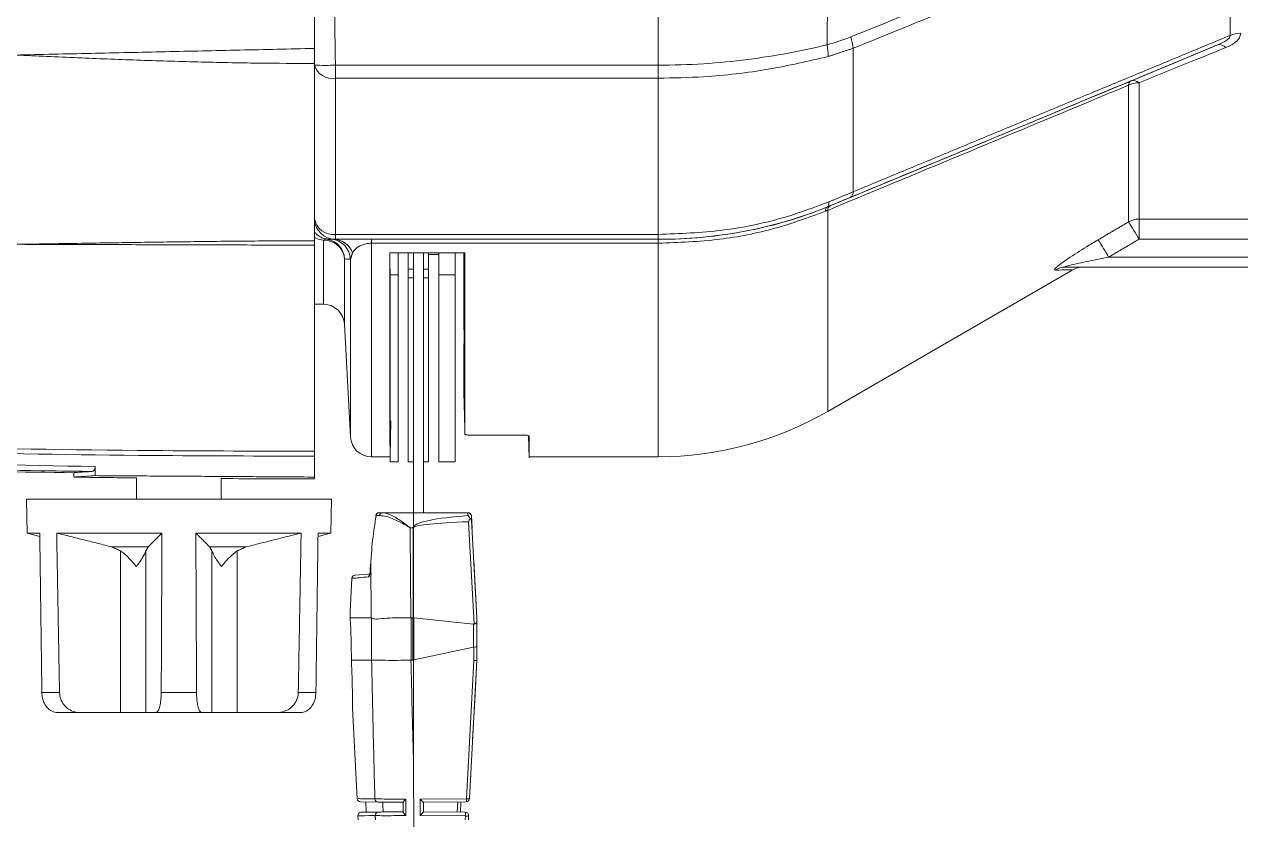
# Model space of a CAD drawing. Extents: x 11 to 120, y 2 to 94.
# Drawn here: x 19.908 to 23.498, y 36.079 to 38.426 of the extents above; entities that cross this region are included whole.
import ezdxf

# ---------------------------------------------------------------- set-up
doc = ezdxf.new("R2010")
doc.units = 0
doc.header["$MEASUREMENT"] = 0
doc.linetypes.add('SLD-Solid', pattern=[0])
doc.layers.add('OBJECT', color=7, linetype='CONTINUOUS')

msp = doc.modelspace()

# ---------------------------------------------------------------- linework, layer by layer
at = {"layer": 'OBJECT', "color": 7, "linetype": 'SLD-Solid', "lineweight": 15}
for p, q in [((22.277, 38.3652), (22.2786, 38.6116)), ((21.7788, 38.305), (21.7788, 38.5148)), ((23.4668, 38.3928), (23.4668, 38.453)), ((22.3538, 37.9312), (22.3538, 38.3548)), ((20.7638, 37.7868), (20.7638, 38.3099)), ((20.8258, 38.305), (21.7788, 38.305)), ((20.8258, 38.2665), (20.8258, 38.305)), ((21.7788, 38.2665), (21.7788, 38.305)), ((21.7788, 38.2665), (20.8258, 38.2665)), ((20.8258, 38.2665), (20.8258, 37.8054)), ((21.7788, 37.8054), (21.7788, 38.2665)), ((23.1668, 37.8426), (23.1668, 38.246)), ((23.1978, 38.253), (23.1978, 37.8508)), ((22.2787, 37.8872), (22.2788, 37.8871)), ((22.2788, 37.8766), (22.2788, 37.2833)), ((23.1978, 37.8508), (27.4168, 37.8508)), ((23.1978, 37.7915), (23.1978, 37.8508)), ((20.8258, 37.8054), (21.7788, 37.8054)), ((20.8258, 37.8054), (20.8258, 37.7912)), ((21.7788, 37.8054), (21.7788, 37.7912)), ((20.6917, 37.7741), (20.7638, 37.774)), ((20.7638, 37.1656), (20.7638, 37.7822)), ((20.7909, 37.5993), (20.7909, 37.7883)), ((21.7788, 37.7912), (20.8258, 37.7912)), ((20.9321, 37.7911), (21.7788, 37.7911)), ((20.9321, 37.7795), (20.9321, 37.7911)), ((21.7788, 37.7795), (20.9321, 37.7795)), ((20.9321, 37.7795), (20.9321, 37.1493)), ((21.7788, 37.7912), (21.7788, 37.7911)), ((21.7788, 37.7795), (21.7788, 37.7911)), ((21.7788, 37.7795), (21.7788, 37.1493)), ((27.4114, 37.7915), (23.1978, 37.7915)), ((20.8528, 37.7334), (20.8528, 37.5406)), ((21.2081, 37.7517), (20.9863, 37.7517)), ((21.011, 37.7517), (21.011, 37.6866)), ((21.041, 37.7028), (21.041, 37.7517)), ((21.0559, 37.7028), (21.0559, 37.7517)), ((21.0859, 37.7028), (21.0859, 37.7517)), ((21.1008, 37.7028), (21.1008, 37.7517)), ((21.1008, 37.7466), (21.1308, 37.7466)), ((21.1308, 37.6866), (21.1308, 37.7517)), ((21.1788, 37.6866), (21.1788, 37.7517)), ((21.2047, 37.5466), (21.2047, 37.7517)), ((21.208, 37.7211), (21.2072, 37.7517)), ((27.4068, 37.7386), (23.1081, 37.7386)), ((20.8702, 37.2081), (20.8702, 37.7323)), ((20.987, 37.7045), (20.987, 37.6866)), ((21.041, 37.7028), (21.0559, 37.7028)), ((21.041, 37.6776), (21.041, 37.7028)), ((21.0559, 37.7028), (21.0559, 37.6776)), ((21.0859, 37.7028), (21.1008, 37.7028)), ((21.0859, 37.6776), (21.0859, 37.7028)), ((21.1008, 37.7028), (21.1008, 37.6776)), ((22.2788, 37.2833), (23.0002, 37.6998)), ((27.4057, 37.7093), (22.9809, 37.7093)), ((20.987, 37.6866), (21.011, 37.6866)), ((20.987, 37.1343), (20.987, 37.6866)), ((21.011, 37.1343), (21.011, 37.6866)), ((21.0559, 37.6776), (21.041, 37.6776)), ((21.041, 37.6776), (21.041, 37.1343)), ((21.0559, 37.6776), (21.0559, 37.1658)), ((21.1008, 37.6776), (21.0859, 37.6776)), ((21.0859, 37.6776), (21.0859, 37.1658)), ((21.1008, 37.6776), (21.1008, 37.1343)), ((21.1788, 37.6866), (21.1308, 37.6866)), ((21.1308, 37.6866), (21.1308, 37.1343)), ((21.1788, 37.6866), (21.1788, 37.1343)), ((20.7638, 37.5993), (20.7909, 37.5993)), ((20.8528, 37.5406), (20.8702, 37.2081)), ((21.2077, 37.4281), (21.2047, 37.543)), ((21.2077, 37.3709), (21.2047, 37.4836)), ((21.2047, 37.3396), (21.2047, 37.466)), ((21.2075, 37.2318), (21.2047, 37.3396)), ((20.987, 37.1513), (20.9897, 37.2551)), ((21.2226, 37.2134), (21.3824, 37.2134)), ((21.3958, 37.2117), (21.3975, 37.1467)), ((21.0559, 37.1658), (21.0559, 36.9843)), ((21.0859, 37.1658), (21.0859, 36.9843)), ((20.7638, 37.0896), (20.7638, 37.1511)), ((20.9321, 37.1493), (20.987, 37.1493)), ((20.987, 37.1343), (21.011, 37.1343)), ((21.041, 37.1343), (21.0559, 37.1343)), ((21.0859, 37.1343), (21.1008, 37.1343)), ((21.1308, 37.1343), (21.1788, 37.1343)), ((21.3975, 37.1493), (21.7788, 37.1493)), ((20.0535, 37.1023), (20.0538, 37.0893)), ((20.0535, 37.1023), (20.0535, 37.1023)), ((20.0538, 37.0893), (20.0538, 37.0893)), ((20.2388, 37.0871), (20.2388, 37.0243)), ((20.7638, 37.0843), (20.7638, 37.0896)), ((20.4888, 37.0243), (20.4888, 37.0851)), ((19.9138, 37.0243), (19.9156, 36.9243)), ((20.8138, 37.0243), (19.9138, 37.0243)), ((20.8121, 36.9243), (20.8138, 37.0243)), ((21.0559, 36.9843), (20.9641, 36.9843)), ((21.0559, 36.9429), (21.0559, 36.9843)), ((21.2081, 36.9843), (21.0559, 36.9843)), ((21.2171, 36.9843), (21.2174, 36.976)), ((21.2186, 36.9579), (21.235, 36.6558)), ((21.2277, 36.9626), (21.2271, 36.9748)), ((21.2271, 36.9748), (21.2291, 36.9378)), ((21.2434, 36.6743), (21.2277, 36.9626)), ((19.9156, 36.9243), (19.9532, 36.9143)), ((19.9531, 36.9243), (19.9156, 36.9243)), ((20.3138, 36.9243), (20.0031, 36.9243)), ((20.7246, 36.9243), (20.4138, 36.9243)), ((20.7745, 36.9143), (20.8121, 36.9243)), ((20.8121, 36.9243), (20.7746, 36.9243)), ((21.0466, 36.9399), (21.0551, 36.9399)), ((21.0551, 36.6744), (21.0551, 36.9399)), ((21.0566, 36.9399), (21.0566, 36.6743)), ((20.273, 36.8835), (20.1655, 36.8835)), ((20.1916, 36.3943), (20.1916, 36.8718)), ((20.2664, 36.3943), (20.2664, 36.8718)), ((20.5622, 36.8835), (20.4547, 36.8835)), ((20.4613, 36.3943), (20.4613, 36.8718)), ((20.5361, 36.3943), (20.5361, 36.8718)), ((21.2341, 36.8446), (21.2434, 36.6743)), ((20.9325, 36.8044), (20.8838, 36.8001)), ((20.9297, 36.8336), (20.9288, 36.8154)), ((20.8693, 36.6922), (20.8747, 36.7907)), ((20.9318, 36.6743), (20.8695, 36.6743)), ((20.9325, 36.6738), (20.9325, 36.5493)), ((21.0486, 36.6744), (21.0491, 36.6743)), ((21.0491, 36.5493), (21.0491, 36.6743)), ((21.0491, 36.6743), (21.0543, 36.6743)), ((21.0543, 36.6743), (21.0551, 36.6744)), ((21.0543, 36.6743), (21.0543, 36.5493)), ((21.0566, 36.6743), (21.0574, 36.6742)), ((21.0574, 36.5497), (21.0574, 36.6742)), ((21.0574, 36.6742), (21.2336, 36.6555)), ((21.2434, 36.6661), (21.2434, 36.6743)), ((21.2434, 36.5885), (21.2434, 36.6661)), ((21.2336, 36.6555), (21.2336, 36.5879)), ((21.2336, 36.5879), (21.0574, 36.5497)), ((21.2339, 36.5879), (21.2336, 36.5879)), ((21.2339, 36.5879), (21.2339, 36.5484)), ((21.2434, 36.5493), (21.2434, 36.5885)), ((20.9325, 36.5493), (20.8729, 36.5493)), ((21.0491, 36.5493), (21.0487, 36.5493)), ((21.0543, 36.5493), (21.0491, 36.5493)), ((21.0559, 36.2607), (21.0559, 36.5493)), ((21.2218, 36.1405), (21.2434, 36.5493)), ((21.2434, 36.5493), (21.238, 36.4482)), ((21.2434, 36.5493), (21.2434, 36.5493)), ((21.2339, 36.5484), (21.2123, 36.1399)), ((19.9594, 36.4533), (20.0115, 36.4533)), ((20.3117, 36.4533), (20.416, 36.4533)), ((20.7162, 36.4533), (20.7683, 36.4533)), ((21.238, 36.4482), (21.2309, 36.3143)), ((20.8758, 36.4079), (20.8898, 36.1404)), ((20.0739, 36.3943), (20.0061, 36.3943)), ((20.0942, 36.3943), (20.0061, 36.3943)), ((20.1916, 36.3943), (20.0739, 36.3943)), ((20.1916, 36.3943), (20.2664, 36.3943)), ((20.2664, 36.3943), (20.296, 36.3943)), ((20.4317, 36.3943), (20.296, 36.3943)), ((20.4613, 36.3943), (20.4317, 36.3943)), ((20.4613, 36.3943), (20.5361, 36.3943)), ((20.5361, 36.3943), (20.6538, 36.3943)), ((20.7216, 36.3943), (20.6538, 36.3943)), ((21.2278, 36.2538), (21.2256, 36.2138)), ((21.2256, 36.2138), (21.2218, 36.1405)), ((20.9519, 36.1306), (20.8997, 36.1311)), ((21.0764, 36.1387), (21.2123, 36.1399)), ((21.0764, 36.0906), (21.0764, 36.1387)), ((21.2119, 36.1311), (21.0858, 36.13)), ((21.0859, 36.13), (21.0859, 36.1016)), ((21.1852, 36.1009), (21.1868, 36.1309)), ((21.1962, 36.1309), (21.1946, 36.1008)), ((20.8924, 36.09), (20.893, 36.0784)), ((20.9023, 36.1006), (20.9531, 36.1011)), ((21.2096, 36.0894), (21.0764, 36.0906)), ((21.0859, 36.1017), (21.2092, 36.1006)), ((21.209, 36.0778), (21.2096, 36.0894)), ((21.2191, 36.0901), (21.2185, 36.0785))]:
    msp.add_line(p, q, dxfattribs=at)
at = {"layer": 'OBJECT', "color": 7, "linetype": 'SLD-Solid', "lineweight": 15, "flags": 128}
for points in [[(22.2822, 37.9016), (22.2823, 37.8987), (22.2823, 37.8961), (22.2821, 37.8938), (22.2818, 37.8918), (22.2813, 37.8901), (22.2806, 37.8888), (22.2797, 37.8878), (22.2787, 37.8872)], [(21.2172, 36.9843), (21.2171, 36.9843), (21.2171, 36.9843)], [(20.929, 36.8154), (20.9288, 36.8154), (20.9288, 36.8154)], [(20.93, 36.8336), (20.9297, 36.8336), (20.9297, 36.8336)]]:
    msp.add_lwpolyline(points, dxfattribs=at)
at = {"layer": 'OBJECT', "color": 7, "linetype": 'SLD-Solid', "lineweight": 15}
for centre, radius, start, end in [((22.2288, 38.3464), 0.1253, 3.8696, 19.5155), ((23.4975, 38.3235), 0.0758, 89.7511, 113.8604), ((22.1523, 38.3372), 0.1278, 356.9906, 12.6696), ((23.4353, 38.3414), 0.0242, 40.4464, 102.8335), ((20.7955, 39.2355), 0.931, 268.0509, 271.8659), ((20.817, 38.3213), 0.0556, 197.0331, 279.1637), ((23.1817, 38.2458), 0.0149, 121.1476, 178.9636), ((23.1976, 38.1813), 0.0717, 89.7954, 115.4028), ((23.181, 38.2344), 0.025, 47.7293, 106.1819), ((22.3367, 37.9293), 0.0172, 304.7854, 6.3705), ((22.2869, 37.8745), 0.015, 122.8505, 182.4803), ((22.2943, 37.8769), 0.0155, 122.0409, 181.1249), ((20.8197, 37.8619), 0.0568, 190.0798, 276.1484), ((20.8258, 37.8532), 0.062, 181.1517, 269.9957), ((23.1978, 37.788), 0.0628, 89.9739, 119.5335), ((21.8289, 36.9968), 1.5829, 30.1367, 32.3018), ((20.7995, 37.7788), 0.0128, 84.8325, 132.1191), ((20.7927, 37.728), 0.0603, 5.1121, 91.7203), ((20.7909, 37.7304), 0.062, 2.7994, 80.9516), ((20.8083, 37.7296), 0.062, 2.5108, 84.8717), ((20.82, 37.7312), 0.0599, 19.9389, 89.4294), ((21.7466, 36.949), 1.5739, 30.1107, 32.2894), ((22.9809, 37.6505), 0.0588, 90.0547, 121.874), ((23.0333, 37.6473), 0.062, 90.0001, 122.0977), ((20.7909, 37.5373), 0.062, 3, 90), ((21.7788, 38.1493), 1, 270, 300), ((20.9321, 37.2113), 0.062, 183, 270), ((20.7638, 87.7573), 50.66, 268.16308, 269.19659), ((20.7638, 87.7443), 50.66, 269.19697, 269.40622), ((20.7638, 87.7443), 50.66, 269.68898, 270), ((20.9545, 36.9743), 0.01, 90, 170.7454), ((20.9552, 36.9753), 0.00906, 94.3621, 177.1843), ((20.9652, 36.9758), 0.00857, 97.2298, 178.6404), ((21.2171, 36.9743), 0.00999, 3.1449, 90.0494), ((21.2171, 36.9743), 0.01, 3.1059, 89.191), ((20.9439, 36.9649), 0.0111, 78.5052, 86.353), ((21.0551, 36.8241), 0.1158, 89.2192, 90.0002), ((20.9661, 36.8485), 0.1302, 45.4906, 46.4562), ((20.9337, 36.7945), 0.0101, 138.8461, 177.3912), ((20.8711, 36.8176), 0.0577, 343.2294, 357.8479), ((20.8998, 36.1411), 0.01, 185.8247, 269.5), ((20.9521, 36.1405), 0.00987, 182.2605, 268.8646), ((21.2118, 36.1411), 0.01, 270.5, 356.9774), ((21.1714, 36.1375), 0.041, 351, 3.3147), ((21.2156, 36.16), 0.0204, 260.7212, 287.6165), ((20.9024, 36.0906), 0.01, 90.5, 185.5324), ((20.9533, 36.0912), 0.0099, 91.2107, 183.6273), ((21.1552, 36.0929), 0.0545, 356.3194, 8.1336), ((21.2091, 36.0906), 0.01, 356.9774, 89.5), ((21.2129, 36.1096), 0.0204, 260.7212, 287.6165)]:
    msp.add_arc(centre, radius, start, end, dxfattribs=at)
for centre, major_axis, ratio, start_param, end_param in [((21.6246, 36.9243), (0.5695, -0.0157), 0.101686, 2.370066, 3.09173), ((21.6262, 36.9321), (0.5695, -0.0078), 0.050872, 2.368959, 3.089624), ((23.1184, 37.0321), (0, 7.8848), 0.262774, 1.582496, 1.616187), ((21.6246, 36.9243), (0.5695, -0.0157), 0.101686, 3.09173, 3.144394), ((21.6262, 36.9321), (0.5695, -0.0078), 0.050872, 3.089624, 3.142288), ((21.2334, 36.6929), (-0.0006, 0.0374), 0.267094, 3.109102, 3.249703), ((21.2334, 36.5885), (0.01, 0), 0.061163, 4.764749, 6.283185), ((23.1184, 40.5677), (0, 19.0675), 0.111038, 1.783132, 1.798644), ((21.0543, 35.572), (0, 0.9773), 0.122785, 6.270094, 6.283185), ((21.0543, 35.5714), (0.0064, 0.9787), 0.122438, 0.027376, 0.040465), ((21.2334, 36.5496), (0.01, -0.00026), 0.120424, 4.767926, 6.280008), ((21.0759, 36.1399), (0.00999, -0.00991), 0.035372, 4.799799, 6.248135), ((21.0759, 36.0918), (0.00996, 0.00988), 0.087934, 4.677799, 6.196235)]:
    msp.add_ellipse(centre, major_axis=major_axis, ratio=ratio, start_param=start_param, end_param=end_param, dxfattribs=at)
for points, knots in [([(22.3468, 38.3882), (22.5324, 38.4633), (22.894, 38.6095), (23.2556, 38.7552), (23.4317, 38.8262)], [0, 0, 0, 0, 0.513008, 1, 1, 1, 1]), ([(23.4668, 38.8049), (23.4359, 38.7924), (23.2619, 38.7221), (22.8908, 38.5725), (22.5508, 38.4347), (22.3538, 38.3548)], [0, 0, 0, 0, 0.083466, 0.469044, 1, 1, 1, 1]), ([(20.7638, 38.5221), (20.7638, 38.4908), (20.7638, 38.4349), (20.7638, 38.379), (20.7638, 38.3544)], [0, 0, 0, 0, 0.56, 1, 1, 1, 1]), ([(22.277, 38.3652), (22.277, 38.3652), (22.3006, 38.3713), (22.3237, 38.3798), (22.3468, 38.3882)], [0, 0, 0, 0, 0.00003, 1, 1, 1, 1]), ([(23.4299, 38.3651), (23.4395, 38.3693), (23.4517, 38.3747), (23.4628, 38.3839), (23.4665, 38.3888), (23.4667, 38.3917), (23.4668, 38.3928)], [0, 0, 0, 0, 0.580897, 0.740076, 0.900892, 1, 1, 1, 1]), ([(23.4978, 38.3993), (23.4971, 38.3948), (23.4955, 38.3858), (23.4822, 38.3715), (23.4668, 38.3626), (23.4554, 38.3579), (23.4537, 38.3572)], [0, 0, 0, 0, 0.254855, 0.50863, 0.928589, 1, 1, 1, 1]), ([(20.7638, 38.3544), (20.7638, 38.3464), (20.7638, 38.3302), (20.7638, 38.3167), (20.7638, 38.3099)], [0, 0, 0, 0, 0.49976, 1, 1, 1, 1]), ([(21.7788, 38.305), (21.7788, 38.305), (21.8232, 38.305), (21.9122, 38.3079), (22.0408, 38.3203), (22.1631, 38.3397), (22.2397, 38.3562), (22.277, 38.3652), (22.277, 38.3652)], [0, 0, 0, 0, 0.000005, 0.2589, 0.517795, 0.758901, 0.999995, 1, 1, 1, 1]), ([(23.4299, 38.3651), (23.2542, 38.2919), (22.8931, 38.1416), (22.5319, 37.992), (22.3465, 37.9152)], [0, 0, 0, 0, 0.486656, 1, 1, 1, 1]), ([(23.4537, 38.3572), (23.4195, 38.3432), (23.3331, 38.3081), (23.2488, 38.2737), (23.1978, 38.253)], [0, 0, 0, 0, 0.396331, 1, 1, 1, 1]), ([(20.7638, 38.3099), (20.7089, 38.3102), (20.5941, 38.3107), (20.4194, 38.3143), (20.2414, 38.3198), (20.0629, 38.3268), (19.9442, 38.3322), (19.8838, 38.335)], [0, 0, 0, 0, 0.187126, 0.391336, 0.595144, 0.79397, 1, 1, 1, 1]), ([(22.2799, 38.3305), (22.2218, 38.317), (22.1039, 38.2897), (21.933, 38.2696), (21.8234, 38.2674), (21.7788, 38.2665)], [0, 0, 0, 0, 0.365392, 0.741453, 1, 1, 1, 1]), ([(23.1668, 38.246), (23.136, 38.2332), (22.9627, 38.1609), (22.6667, 38.0376), (22.4014, 37.9275), (22.2788, 37.8766)], [0, 0, 0, 0, 0.104198, 0.585846, 1, 1, 1, 1]), ([(22.286, 37.8901), (22.4383, 37.9531), (22.7344, 38.0757), (23.0302, 38.1987), (23.174, 38.2585)], [0, 0, 0, 0, 0.514049, 1, 1, 1, 1]), ([(22.3465, 37.9152), (22.3241, 37.9059), (22.3017, 37.8967), (22.2787, 37.8872), (22.2787, 37.8872)], [0, 0, 0, 0, 0.999969, 1, 1, 1, 1]), ([(21.7788, 37.8054), (21.842, 37.808), (21.9704, 37.8131), (22.14, 37.8487), (22.2408, 37.8862), (22.2822, 37.9016)], [0, 0, 0, 0, 0.364471, 0.739445, 1, 1, 1, 1]), ([(22.2787, 37.8872), (22.2787, 37.8872), (22.239, 37.8707), (22.1573, 37.8422), (22.0318, 37.8124), (21.9051, 37.795), (21.8208, 37.7912), (21.7788, 37.7912), (21.7788, 37.7912)], [0, 0, 0, 0, 0.000005, 0.255831, 0.511647, 0.755821, 0.999995, 1, 1, 1, 1]), ([(21.7788, 37.7911), (21.7788, 37.7911), (21.8229, 37.7911), (21.9112, 37.7953), (22.04, 37.8139), (22.1637, 37.8441), (22.2412, 37.8715), (22.2788, 37.8871), (22.2788, 37.8871)], [0, 0, 0, 0, 0.000005, 0.25252, 0.505036, 0.750371, 0.999995, 1, 1, 1, 1]), ([(22.2788, 37.8871), (22.2788, 37.8871), (22.2812, 37.8881), (22.2836, 37.8891), (22.286, 37.8901)], [0, 0, 0, 0, 0.00028, 1, 1, 1, 1]), ([(22.2719, 37.8738), (22.2229, 37.8559), (22.1236, 37.8196), (21.9563, 37.7865), (21.8393, 37.7819), (21.7788, 37.7795)], [0, 0, 0, 0, 0.319292, 0.647815, 1, 1, 1, 1]), ([(20.7638, 37.8145), (20.7654, 37.812), (20.7691, 37.8063), (20.7786, 37.7995), (20.7886, 37.7942), (20.7975, 37.7923), (20.8006, 37.7916)], [0, 0, 0, 0, 0.293555, 0.667632, 0.881097, 1, 1, 1, 1]), ([(19.8838, 37.7764), (19.9442, 37.7774), (20.0629, 37.7792), (20.2414, 37.7821), (20.4194, 37.7846), (20.5941, 37.7864), (20.7089, 37.7866), (20.7638, 37.7868)], [0, 0, 0, 0, 0.206019, 0.404831, 0.608657, 0.812864, 1, 1, 1, 1]), ([(20.7909, 37.7883), (20.7825, 37.7899), (20.7718, 37.792), (20.7653, 37.7956), (20.7638, 37.7963)], [0, 0, 0, 0, 0.785749, 1, 1, 1, 1]), ([(20.7638, 37.7868), (20.7638, 37.782), (20.7638, 37.7755), (20.7638, 37.7752), (20.7638, 37.7751)], [0, 0, 0, 0, 0.732612, 1, 1, 1, 1]), ([(20.8006, 37.7916), (20.8012, 37.7916), (20.8042, 37.7915), (20.8087, 37.7914), (20.813, 37.7913), (20.8138, 37.7913)], [0, 0, 0, 0, 0.169099, 0.845499, 1, 1, 1, 1]), ([(20.8206, 37.7911), (20.8302, 37.7911), (20.8434, 37.7911), (20.8785, 37.7911), (20.9053, 37.7911), (20.9244, 37.7911), (20.9321, 37.7911)], [0, 0, 0, 0, 0.484963, 0.675899, 0.868393, 1, 1, 1, 1]), ([(20.9321, 37.7795), (20.9294, 37.7794), (20.9234, 37.7792), (20.9132, 37.7774), (20.8975, 37.7723), (20.8846, 37.7631), (20.8791, 37.7553), (20.8764, 37.7516)], [0, 0, 0, 0, 0.064307, 0.144323, 0.280227, 0.653314, 1, 1, 1, 1]), ([(22.9499, 37.7005), (22.9489, 37.7008), (22.947, 37.7014), (22.9521, 37.7072), (22.9651, 37.7179), (22.9952, 37.7392), (23.035, 37.7646), (23.0658, 37.783), (23.0771, 37.7897)], [0, 0, 0, 0, 0.087297, 0.174538, 0.284702, 0.464437, 0.802351, 1, 1, 1, 1]), ([(20.8702, 37.7323), (20.8679, 37.7324), (20.8611, 37.7328), (20.8561, 37.7331), (20.8528, 37.7334)], [0, 0, 0, 0, 0.33844, 1, 1, 1, 1]), ([(20.987, 37.1513), (20.987, 37.1521), (20.987, 37.1537), (20.9869, 37.1847), (20.9869, 37.2383), (20.9868, 37.3167), (20.9867, 37.4244), (20.9866, 37.5653), (20.9864, 37.6847), (20.9863, 37.7502), (20.9863, 37.7517)], [0, 0, 0, 0, 0.113345, 0.249591, 0.386783, 0.526959, 0.668166, 0.831402, 0.996274, 1, 1, 1, 1]), ([(21.208, 37.7211), (21.208, 37.7231), (21.2081, 37.7271), (21.2081, 37.7332), (21.2081, 37.7399), (21.2081, 37.7461), (21.2081, 37.7502), (21.2081, 37.7517)], [0, 0, 0, 0, 0.198923, 0.397845, 0.596768, 0.859228, 1, 1, 1, 1]), ([(23.1081, 37.7386), (23.0886, 37.7347), (23.0494, 37.727), (23.0075, 37.7181), (22.9862, 37.7124), (22.9823, 37.7112), (22.9799, 37.7103), (22.979, 37.7098), (22.9792, 37.7095), (22.98, 37.7094), (22.9807, 37.7093), (22.9809, 37.7093)], [0, 0, 0, 0, 0.41911, 0.839951, 0.8802, 0.924729, 0.942602, 0.960653, 0.976828, 0.994028, 1, 1, 1, 1]), ([(21.2077, 37.4281), (21.2077, 37.4494), (21.2078, 37.4919), (21.2079, 37.5857), (21.208, 37.6673), (21.208, 37.7211)], [0, 0, 0, 0, 0.25383, 0.507659, 1, 1, 1, 1]), ([(22.9995, 37.701), (22.9982, 37.701), (22.9956, 37.701), (22.9648, 37.7006), (22.9499, 37.7005)], [0, 0, 0, 0, 0.517229, 1, 1, 1, 1]), ([(22.9809, 37.7093), (23.002, 37.7093), (23.0332, 37.7093), (23.0283, 37.7093), (23.0268, 37.7093)], [0, 0, 0, 0, 0.678853, 1, 1, 1, 1]), ([(20.7638, 37.1511), (20.6047, 37.1515), (19.9943, 37.1532), (18.9326, 37.1781), (17.5788, 37.2454), (16.2254, 37.347), (15.3254, 37.4455), (14.8752, 37.4947)], [0, 0, 0, 0, 0.08089, 0.310253, 0.539781, 0.769807, 1, 1, 1, 1]), ([(14.8769, 37.5092), (14.8868, 37.508), (14.9365, 37.5022), (15.1451, 37.4781), (15.662, 37.4215), (16.4586, 37.3458), (17.5742, 37.2612), (18.8503, 37.1951), (19.9667, 37.1679), (20.6047, 37.1661), (20.7638, 37.1656)], [0, 0, 0, 0, 0.005085, 0.025423, 0.106777, 0.26949, 0.432262, 0.675585, 0.919105, 1, 1, 1, 1]), ([(14.8786, 37.4598), (15.3129, 37.4121), (16.1818, 37.3168), (17.4903, 37.2174), (18.8022, 37.147), (19.6785, 37.1294), (20.1168, 37.1205)], [0, 0, 0, 0, 0.249577, 0.499323, 0.749577, 1, 1, 1, 1]), ([(20.107, 37.1061), (20.097, 37.1062), (20.047, 37.1069), (19.837, 37.11), (19.3171, 37.1207), (18.5174, 37.1485), (17.4301, 37.2074), (16.2156, 37.2988), (15.3232, 37.3965), (14.8769, 37.4453)], [0, 0, 0, 0, 0.005722, 0.028608, 0.120153, 0.30325, 0.486414, 0.743115, 1, 1, 1, 1]), ([(21.2077, 37.3709), (21.2077, 37.3755), (21.2077, 37.3846), (21.2077, 37.4034), (21.2077, 37.4183), (21.2077, 37.4281)], [0, 0, 0, 0, 0.251493, 0.502986, 1, 1, 1, 1]), ([(21.2075, 37.2318), (21.2075, 37.2412), (21.2076, 37.2598), (21.2076, 37.3034), (21.2076, 37.344), (21.2077, 37.3709)], [0, 0, 0, 0, 0.251571, 0.503142, 1, 1, 1, 1]), ([(21.2075, 37.2164), (21.2075, 37.2169), (21.2075, 37.2189), (21.2075, 37.224), (21.2075, 37.2287), (21.2075, 37.2318)], [0, 0, 0, 0, 0.104844, 0.416864, 1, 1, 1, 1]), ([(21.2075, 37.2164), (21.2077, 37.216), (21.208, 37.2153), (21.2107, 37.2144), (21.2146, 37.2138), (21.2188, 37.2134), (21.2216, 37.2134), (21.2226, 37.2134)], [0, 0, 0, 0, 0.218407, 0.436844, 0.654255, 0.868851, 1, 1, 1, 1]), ([(21.3824, 37.2134), (21.3841, 37.2133), (21.3875, 37.2133), (21.3919, 37.2128), (21.3954, 37.212), (21.3972, 37.2112), (21.3974, 37.2107), (21.3975, 37.2104)], [0, 0, 0, 0, 0.210781, 0.421493, 0.634058, 0.849646, 1, 1, 1, 1]), ([(21.3975, 37.2104), (21.3975, 37.1955), (21.3975, 37.1657), (21.3975, 37.1471), (21.3975, 37.1519), (21.3975, 37.153)], [0, 0, 0, 0, 0.430496, 0.863934, 1, 1, 1, 1]), ([(20.7638, 37.1656), (20.7638, 37.1654), (20.7638, 37.1648), (20.7638, 37.162), (20.7638, 37.158), (20.7638, 37.1541), (20.7638, 37.1517), (20.7638, 37.1511)], [0, 0, 0, 0, 0.227366, 0.454733, 0.682099, 0.909464, 1, 1, 1, 1]), ([(20.107, 37.1061), (20.0931, 37.1051), (20.0632, 37.1031), (20.0569, 37.1026), (20.0535, 37.1023)], [0, 0, 0, 0, 0.466003, 1, 1, 1, 1]), ([(20.1171, 37.0937), (20.0996, 37.0925), (20.0645, 37.0902), (20.0574, 37.0896), (20.0538, 37.0893)], [0, 0, 0, 0, 0.499339, 1, 1, 1, 1]), ([(20.1168, 37.1205), (20.1167, 37.1191), (20.1166, 37.1163), (20.1152, 37.1125), (20.1132, 37.1093), (20.1104, 37.1068), (20.1082, 37.1063), (20.107, 37.1061)], [0, 0, 0, 0, 0.172104, 0.343699, 0.527172, 0.746257, 1, 1, 1, 1]), ([(21.0466, 36.9399), (21.0465, 36.94), (21.0455, 36.9408), (21.0421, 36.9433), (21.031, 36.9518), (21.0106, 36.9662), (20.9852, 36.981), (20.9705, 36.9833), (20.9641, 36.9843)], [0, 0, 0, 0, 0.00366, 0.034965, 0.112488, 0.381452, 0.732443, 1, 1, 1, 1]), ([(20.93, 36.8336), (20.9304, 36.8402), (20.9325, 36.8735), (20.9372, 36.921), (20.9438, 36.9616), (20.9461, 36.9758)], [0, 0, 0, 0, 0.139683, 0.698663, 1, 1, 1, 1]), ([(20.9567, 36.9761), (20.9631, 36.9755), (20.9794, 36.9739), (21.0095, 36.9608), (21.0335, 36.9476), (21.0454, 36.9406), (21.0465, 36.9399), (21.0466, 36.9399)], [0, 0, 0, 0, 0.244744, 0.626729, 0.967928, 0.996144, 1, 1, 1, 1]), ([(21.2174, 36.976), (21.2175, 36.9759), (21.2189, 36.9743), (21.221, 36.9714), (21.2228, 36.9678), (21.2233, 36.9668)], [0, 0, 0, 0, 0.021182, 0.71712, 1, 1, 1, 1]), ([(21.2233, 36.9668), (21.2218, 36.9639), (21.2203, 36.9611), (21.2187, 36.958), (21.2186, 36.9579)], [0, 0, 0, 0, 0.980027, 1, 1, 1, 1]), ([(21.2277, 36.9626), (21.2277, 36.9626), (21.2277, 36.963), (21.2275, 36.9639), (21.2264, 36.9653), (21.2247, 36.9663), (21.2236, 36.9667), (21.2233, 36.9668)], [0, 0, 0, 0, 0.017181, 0.202287, 0.556603, 0.898381, 1, 1, 1, 1]), ([(20.2382, 36.8255), (20.2381, 36.8256), (20.2298, 36.8363), (20.2151, 36.8534), (20.1978, 36.867), (20.1916, 36.8718)], [0, 0, 0, 0, 0.004613, 0.647697, 1, 1, 1, 1]), ([(20.2664, 36.8718), (20.2635, 36.8654), (20.2572, 36.8516), (20.2452, 36.8346), (20.2382, 36.8256), (20.2382, 36.8255)], [0, 0, 0, 0, 0.458104, 0.995388, 1, 1, 1, 1]), ([(20.4895, 36.8255), (20.4895, 36.8256), (20.4811, 36.8363), (20.4693, 36.8534), (20.4634, 36.867), (20.4613, 36.8718)], [0, 0, 0, 0, 0.004613, 0.647697, 1, 1, 1, 1]), ([(20.5361, 36.8718), (20.5281, 36.8654), (20.5108, 36.8516), (20.4965, 36.8346), (20.4896, 36.8256), (20.4895, 36.8255)], [0, 0, 0, 0, 0.458102, 0.995388, 1, 1, 1, 1]), ([(20.8747, 36.7907), (20.8748, 36.7918), (20.8752, 36.7941), (20.8771, 36.797), (20.8797, 36.799), (20.8821, 36.7999), (20.8834, 36.8001), (20.8838, 36.8001)], [0, 0, 0, 0, 0.235917, 0.471833, 0.707753, 0.925415, 1, 1, 1, 1]), ([(20.9236, 36.795), (20.9241, 36.7952), (20.9251, 36.7958), (20.9266, 36.7995), (20.9279, 36.8049), (20.9287, 36.8105), (20.9289, 36.8141), (20.929, 36.8154)], [0, 0, 0, 0, 0.219062, 0.43802, 0.659218, 0.879999, 1, 1, 1, 1]), ([(20.8747, 36.7907), (20.8748, 36.7907), (20.8754, 36.7908), (20.8809, 36.7912), (20.9045, 36.7933), (20.9236, 36.795)], [0, 0, 0, 0, 0.045653, 0.228294, 1, 1, 1, 1]), ([(20.8693, 36.6922), (20.8694, 36.6894), (20.8694, 36.6859), (20.8694, 36.6763), (20.8695, 36.6743)], [0, 0, 0, 0, 0.79181, 1, 1, 1, 1]), ([(20.8695, 36.6743), (20.8695, 36.6743), (20.8695, 36.6743), (20.8694, 36.6743), (20.8694, 36.6742), (20.8694, 36.6742), (20.8694, 36.6741)], [0, 0, 0, 0, 0.344879, 0.691965, 0.85965, 1, 1, 1, 1]), ([(20.8694, 36.6741), (20.8699, 36.665), (20.8709, 36.6468), (20.8724, 36.6047), (20.8729, 36.5704), (20.8729, 36.5519), (20.8729, 36.5493)], [0, 0, 0, 0, 0.315107, 0.632944, 0.949791, 1, 1, 1, 1]), ([(21.0486, 36.6744), (21.0434, 36.6744), (21.0248, 36.6746), (20.9938, 36.6738), (20.9617, 36.6722), (20.9412, 36.6692), (20.935, 36.6725), (20.9325, 36.6738)], [0, 0, 0, 0, 0.097508, 0.351331, 0.599304, 0.843154, 1, 1, 1, 1]), ([(21.2434, 36.6661), (21.2433, 36.6645), (21.2433, 36.662), (21.2421, 36.6594), (21.24, 36.6579), (21.2375, 36.6568), (21.2357, 36.656), (21.235, 36.6558)], [0, 0, 0, 0, 0.281503, 0.477149, 0.672463, 0.878462, 1, 1, 1, 1]), ([(20.8729, 36.5493), (20.8737, 36.5334), (20.8752, 36.5014), (20.876, 36.4586), (20.8761, 36.4265), (20.8759, 36.408), (20.8759, 36.4079), (20.8759, 36.4079)], [0, 0, 0, 0, 0.213189, 0.426374, 0.63981, 0.854211, 1, 1, 1, 1]), ([(21.0487, 36.5493), (21.0352, 36.5491), (21.0083, 36.5485), (20.9726, 36.5487), (20.9452, 36.5495), (20.9367, 36.5494), (20.9325, 36.5493)], [0, 0, 0, 0, 0.253584, 0.507165, 0.760847, 1, 1, 1, 1]), ([(20.9325, 36.5493), (20.9343, 36.47), (20.9374, 36.3336), (20.9408, 36.1972), (20.9422, 36.1401)], [0, 0, 0, 0, 0.581449, 1, 1, 1, 1]), ([(20.0061, 36.3943), (20.0004, 36.3951), (19.9892, 36.3966), (19.9744, 36.4084), (19.964, 36.4254), (19.9599, 36.4415), (19.9595, 36.4508), (19.9594, 36.4533)], [0, 0, 0, 0, 0.241746, 0.484004, 0.711798, 0.92205, 1, 1, 1, 1]), ([(20.0115, 36.4533), (20.0122, 36.4469), (20.0137, 36.4341), (20.0236, 36.4171), (20.0381, 36.4038), (20.0557, 36.3957), (20.0682, 36.3948), (20.0739, 36.3943)], [0, 0, 0, 0, 0.198025, 0.395861, 0.598899, 0.81482, 1, 1, 1, 1]), ([(20.296, 36.3943), (20.2979, 36.3951), (20.3017, 36.3966), (20.3067, 36.4084), (20.3101, 36.4254), (20.3115, 36.4415), (20.3117, 36.4508), (20.3117, 36.4533)], [0, 0, 0, 0, 0.241746, 0.484004, 0.711798, 0.92205, 1, 1, 1, 1]), ([(20.416, 36.4533), (20.4161, 36.4469), (20.4165, 36.4341), (20.419, 36.4171), (20.4227, 36.4038), (20.4271, 36.3957), (20.4302, 36.3948), (20.4317, 36.3943)], [0, 0, 0, 0, 0.198025, 0.395861, 0.598899, 0.81482, 1, 1, 1, 1]), ([(20.6538, 36.3943), (20.6613, 36.3951), (20.6764, 36.3966), (20.6961, 36.4084), (20.7099, 36.4254), (20.7155, 36.4415), (20.716, 36.4508), (20.7162, 36.4533)], [0, 0, 0, 0, 0.241746, 0.484004, 0.711798, 0.92205, 1, 1, 1, 1]), ([(20.7683, 36.4533), (20.7677, 36.4469), (20.7666, 36.4341), (20.7592, 36.4171), (20.7484, 36.4038), (20.7352, 36.3957), (20.7259, 36.3948), (20.7216, 36.3943)], [0, 0, 0, 0, 0.198025, 0.395861, 0.598899, 0.81482, 1, 1, 1, 1]), ([(21.0649, 35.5543), (21.0648, 35.5599), (21.0643, 35.5884), (21.0621, 35.7078), (21.0581, 35.9376), (21.0567, 36.1446), (21.0559, 36.2607)], [0, 0, 0, 0, 0.024148, 0.120739, 0.507103, 1, 1, 1, 1]), ([(20.8927, 36.1405), (20.8932, 36.1405), (20.8942, 36.1405), (20.9248, 36.1402), (20.9422, 36.1401)], [0, 0, 0, 0, 0.430575, 1, 1, 1, 1]), ([(20.9422, 36.1401), (20.944, 36.14), (20.9493, 36.1398), (20.9678, 36.1394), (20.9962, 36.139), (21.0197, 36.1388), (21.0311, 36.1387), (21.0338, 36.1386)], [0, 0, 0, 0, 0.147376, 0.444496, 0.741154, 0.940222, 1, 1, 1, 1]), ([(21.0259, 36.13), (21.0145, 36.1301), (20.9919, 36.1303), (20.9647, 36.1305), (20.9563, 36.1306), (20.9519, 36.1306)], [0, 0, 0, 0, 0.320862, 0.641681, 1, 1, 1, 1]), ([(21.0259, 36.1301), (21.026, 36.1303), (21.0262, 36.1308), (21.0279, 36.1328), (21.0305, 36.1355), (21.0327, 36.1377), (21.0337, 36.1386), (21.0338, 36.1386)], [0, 0, 0, 0, 0.192792, 0.429646, 0.749305, 0.992256, 1, 1, 1, 1]), ([(21.0338, 36.1386), (21.0337, 36.132), (21.0337, 36.116), (21.0337, 36.1), (21.0336, 36.0906)], [0, 0, 0, 0, 0.412557, 1, 1, 1, 1]), ([(20.9435, 36.0906), (20.9421, 36.0906), (20.9351, 36.0905), (20.9095, 36.0903), (20.8888, 36.0901), (20.8943, 36.0901), (20.8951, 36.0901)], [0, 0, 0, 0, 0.041896, 0.209506, 0.881583, 1, 1, 1, 1]), ([(21.0336, 36.0906), (21.031, 36.0905), (21.0219, 36.0905), (21.0007, 36.0903), (20.9733, 36.0903), (20.9521, 36.0903), (20.9459, 36.0905), (20.9435, 36.0906)], [0, 0, 0, 0, 0.059553, 0.208066, 0.505163, 0.802607, 1, 1, 1, 1]), ([(20.9531, 36.1011), (20.957, 36.1011), (20.9647, 36.1012), (20.9906, 36.1014), (21.0139, 36.1016), (21.0259, 36.1017)], [0, 0, 0, 0, 0.327832, 0.655734, 1, 1, 1, 1]), ([(21.0336, 36.0906), (21.0336, 36.0906), (21.0324, 36.0917), (21.0301, 36.0941), (21.0277, 36.0971), (21.0262, 36.0996), (21.026, 36.1005), (21.0259, 36.101)], [0, 0, 0, 0, 0.007977, 0.2991, 0.602917, 0.800702, 1, 1, 1, 1])]:
    msp.add_open_spline(points, degree=3, knots=knots, dxfattribs=at)
for points in [[(20.8206, 38.6403), (20.8258, 38.305)], [(22.3538, 37.9312), (23.4668, 38.3928)], [(19.8838, 38.335), (20.7638, 38.3544)], [(22.3538, 38.3548), (22.2799, 38.3305)], [(23.174, 38.2585), (23.4299, 38.3651)], [(22.2822, 37.9016), (22.3538, 37.9312)], [(22.2788, 37.8766), (22.2719, 37.8738)], [(23.0771, 37.7897), (23.1668, 37.8426)], [(20.6914, 37.774), (19.8838, 37.7764)], [(20.8138, 37.7913), (20.8206, 37.7911)], [(20.8258, 37.7912), (20.8206, 37.7911)], [(23.1978, 37.7915), (23.1081, 37.7386)], [(20.8764, 37.7516), (20.8702, 37.7323)], [(21.2047, 37.543), (21.2047, 37.5466)], [(20.0538, 37.0893), (20.0535, 37.1023)], [(20.1168, 37.1205), (20.1171, 37.0937)], [(20.1171, 37.0937), (20.7638, 37.0896)], [(20.9641, 36.9843), (20.9545, 36.9843)], [(21.2081, 36.9843), (21.2171, 36.9843)], [(20.9461, 36.9758), (20.9567, 36.9761)], [(19.9594, 36.4533), (19.9531, 36.9243)], [(20.0031, 36.9243), (20.0115, 36.4533)], [(20.1655, 36.8835), (20.0031, 36.9243)], [(20.3138, 36.9243), (20.273, 36.8835)], [(20.3117, 36.4533), (20.3138, 36.9243)], [(20.4138, 36.9243), (20.416, 36.4533)], [(20.4547, 36.8835), (20.4138, 36.9243)], [(20.7246, 36.9243), (20.5622, 36.8835)], [(20.7162, 36.4533), (20.7246, 36.9243)], [(20.7746, 36.9243), (20.7683, 36.4533)], [(20.1916, 36.8718), (20.1655, 36.8835)], [(20.273, 36.8835), (20.2664, 36.8718)], [(20.4613, 36.8718), (20.4547, 36.8835)], [(20.5622, 36.8835), (20.5361, 36.8718)], [(20.929, 36.8154), (20.93, 36.8336)], [(20.93, 36.8336), (20.9318, 36.6743)], [(20.8747, 36.7907), (20.8747, 36.7907)], [(20.8693, 36.6922), (20.8693, 36.6922)], [(20.9318, 36.6743), (20.9325, 36.6738)], [(21.0566, 36.6743), (21.0551, 36.6744)], [(20.9325, 36.5493), (20.9325, 36.5493)], [(20.9169, 36.1008), (20.9153, 36.1309)], [(20.9657, 36.1305), (20.9666, 36.1012)], [(21.0259, 36.101), (21.0259, 36.1301)], [(20.9435, 36.0906), (20.9438, 36.0781)]]:
    msp.add_open_spline(points, degree=1, dxfattribs=at)

doc.saveas('drawing.dxf')
